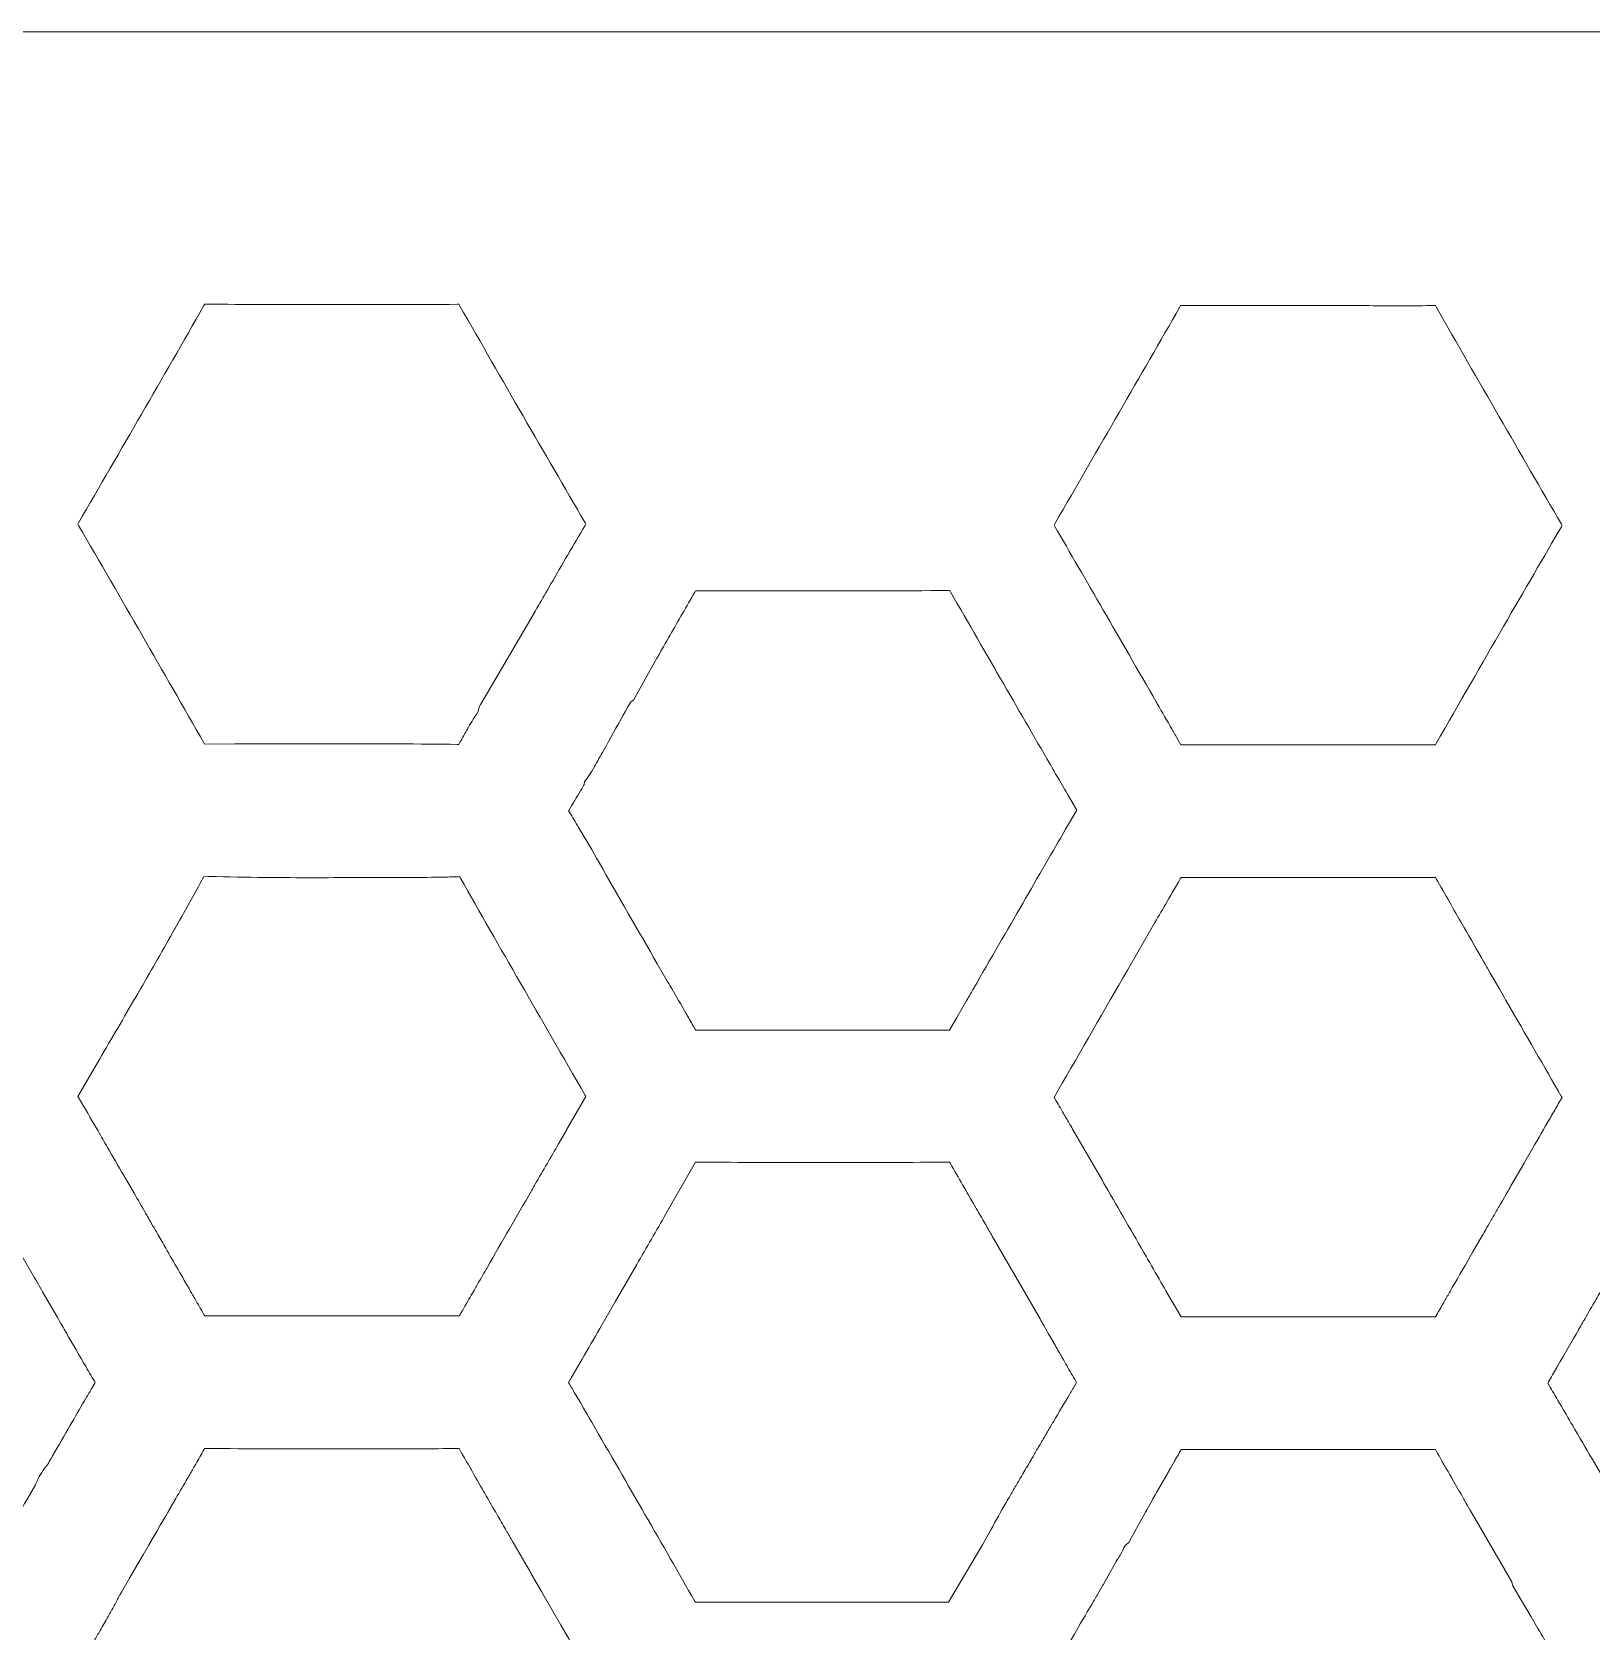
# Model space of a CAD drawing. Extents: x 54 to 4078, y -2000 to -23.
# Drawn here: x 3553.8 to 3836.2, y -328.7 to -39.1 of the extents above; entities that cross this region are included whole.
import ezdxf

# ---------------------------------------------------------------- set-up
doc = ezdxf.new("R2010")
doc.units = 0
doc.header["$MEASUREMENT"] = 0
doc.layers.add('Layer 1', color=7, linetype='Continuous', lineweight=0)

msp = doc.modelspace()

# ---------------------------------------------------------------- linework, layer by layer
at = {"layer": 'Layer 1'}
for points, knots in [([(3246.32, -39.13), (3246.32, -39.13), (3246.32, -960.87), (3246.32, -960.87), (3246.32, -960.87), (4077.68, -960.87), (4077.68, -960.87), (4077.68, -960.87), (4077.68, -39.13), (4077.68, -39.13), (4077.68, -39.13), (3246.32, -39.13), (3246.32, -39.13)], [0, 0, 0, 0, 1, 1, 1, 2, 2, 2, 3, 3, 3, 4, 4, 4, 4]), ([(3584.96, -88.65), (3584.96, -88.65), (3585.1, -88.42), (3585.1, -88.42), (3585.1, -88.42), (3585.38, -88.42), (3585.38, -88.42), (3592.27, -88.45), (3599.38, -88.48), (3607.12, -88.48), (3615.41, -88.48), (3623.42, -88.45), (3630.85, -88.44), (3630.85, -88.44), (3631.12, -88.44), (3631.12, -88.44), (3631.12, -88.44), (3631.27, -88.67), (3631.27, -88.67), (3639.08, -102.32), (3646.52, -115.19), (3654, -128.01), (3654, -128.01), (3654.14, -128.26), (3654.14, -128.26), (3654.14, -128.26), (3654, -128.5), (3654, -128.5), (3651.87, -132.04), (3649.8, -135.61), (3647.82, -139.07), (3647.82, -139.07), (3647.16, -140.19), (3647.16, -140.19), (3646.44, -141.44), (3645.72, -142.68), (3645.02, -143.91), (3645.02, -143.91), (3635.17, -160.72), (3635.17, -160.72), (3635.17, -160.72), (3635.07, -160.89), (3635.07, -160.89), (3635.07, -160.89), (3634.83, -161.3), (3634.83, -161.3), (3634.83, -161.3), (3634.65, -162.19), (3634.65, -162.19), (3634.65, -162.19), (3634.31, -162.71), (3634.31, -162.71), (3634.13, -162.96), (3633.94, -163.24), (3633.73, -163.58), (3633.47, -163.96), (3633.17, -164.48), (3632.84, -165.1), (3632.79, -165.2), (3632.64, -165.45), (3632.45, -165.78), (3632.4, -165.86), (3632.35, -165.95), (3632.29, -166.04), (3632.27, -166.08), (3632.25, -166.12), (3632.23, -166.15), (3631.72, -167.04), (3631.08, -168.14), (3631.08, -168.14), (3631.08, -168.14), (3630.81, -168.12), (3630.81, -168.12), (3624.08, -168.04), (3616.78, -168), (3607.83, -168), (3602.06, -168), (3596.22, -168.02), (3590.52, -168.04), (3590.52, -168.04), (3585.09, -168.06), (3585.09, -168.06), (3585.09, -168.06), (3584.96, -167.82), (3584.96, -167.82), (3577.6, -155.01), (3569.98, -141.77), (3562.26, -128.46), (3562.26, -128.46), (3562.13, -128.23), (3562.13, -128.23), (3562.13, -128.23), (3562.26, -127.99), (3562.26, -127.99), (3569.93, -114.78), (3577.44, -101.84), (3584.96, -88.65)], [0, 0, 0, 0, 1, 1, 1, 2, 2, 2, 3, 3, 3, 4, 4, 4, 5, 5, 5, 6, 6, 6, 7, 7, 7, 8, 8, 8, 9, 9, 9, 10, 10, 10, 11, 11, 11, 12, 12, 12, 13, 13, 13, 14, 14, 14, 15, 15, 15, 16, 16, 16, 17, 17, 17, 18, 18, 18, 19, 19, 19, 20, 20, 20, 21, 21, 21, 22, 22, 22, 23, 23, 23, 24, 24, 24, 25, 25, 25, 26, 26, 26, 27, 27, 27, 28, 28, 28, 29, 29, 29, 30, 30, 30, 31, 31, 31, 32, 32, 32, 32]), ([(3807.74, -88.67), (3807.74, -88.67), (3808.01, -88.67), (3808.01, -88.67), (3808.01, -88.67), (3808.14, -88.91), (3808.14, -88.91), (3815.69, -102.14), (3823.51, -115.63), (3830.82, -128.23), (3830.82, -128.23), (3830.95, -128.46), (3830.95, -128.46), (3830.95, -128.46), (3830.82, -128.7), (3830.82, -128.7), (3824.67, -139.28), (3816.53, -153.3), (3808.13, -167.96), (3808.13, -167.96), (3807.99, -168.2), (3807.99, -168.2), (3807.99, -168.2), (3807.72, -168.2), (3807.72, -168.2), (3804.09, -168.18), (3800.47, -168.18), (3796.85, -168.18), (3796.85, -168.18), (3788.03, -168.18), (3788.03, -168.18), (3788.03, -168.18), (3780.44, -168.18), (3778.23, -168.18), (3778.23, -168.18), (3765.16, -168.18), (3765.16, -168.18), (3764.11, -168.18), (3763.13, -168.19), (3762.17, -168.19), (3762.17, -168.19), (3761.89, -168.19), (3761.89, -168.19), (3761.89, -168.19), (3761.1, -166.81), (3761.1, -166.81), (3760.92, -166.48), (3760.73, -166.16), (3760.55, -165.84), (3760.52, -165.79), (3760.49, -165.74), (3760.47, -165.69), (3760.41, -165.6), (3760.36, -165.5), (3760.31, -165.41), (3759.41, -163.85), (3758.51, -162.29), (3757.62, -160.75), (3757.56, -160.63), (3757.49, -160.52), (3757.43, -160.41), (3750.88, -149.02), (3744.55, -138.08), (3739.07, -128.65), (3739.07, -128.65), (3738.93, -128.41), (3738.93, -128.41), (3738.93, -128.41), (3739.07, -128.18), (3739.07, -128.18), (3747.14, -114.25), (3754.55, -101.4), (3761.72, -88.92), (3761.72, -88.92), (3761.85, -88.68), (3761.85, -88.68), (3761.85, -88.68), (3796.01, -88.68), (3796.01, -88.68), (3797.88, -88.69), (3799.76, -88.69), (3801.63, -88.69), (3804.06, -88.69), (3806, -88.69), (3807.74, -88.67)], [0, 0, 0, 0, 1, 1, 1, 2, 2, 2, 3, 3, 3, 4, 4, 4, 5, 5, 5, 6, 6, 6, 7, 7, 7, 8, 8, 8, 9, 9, 9, 10, 10, 10, 11, 11, 11, 12, 12, 12, 13, 13, 13, 14, 14, 14, 15, 15, 15, 16, 16, 16, 17, 17, 17, 18, 18, 18, 19, 19, 19, 20, 20, 20, 21, 21, 21, 22, 22, 22, 23, 23, 23, 24, 24, 24, 25, 25, 25, 26, 26, 26, 27, 27, 27, 28, 28, 28, 28]), ([(3741.42, -177.24), (3741.42, -177.24), (3741.42, -177.24), (3741.43, -177.24), (3741.49, -177.35), (3741.55, -177.46), (3741.61, -177.57), (3741.63, -177.61), (3741.65, -177.65), (3741.68, -177.68), (3741.8, -177.89), (3741.92, -178.1), (3742.04, -178.31), (3742.04, -178.31), (3743.03, -180.02), (3743.03, -180.02), (3743.03, -180.02), (3741.01, -183.5), (3741.01, -183.5), (3736.43, -191.42), (3730.45, -201.74), (3724.35, -212.33), (3724.35, -212.33), (3724.35, -212.34), (3724.35, -212.34), (3724.35, -212.35), (3724.34, -212.36), (3724.33, -212.37), (3723.95, -213.05), (3723.55, -213.73), (3723.16, -214.41), (3723.16, -214.41), (3721.35, -217.58), (3721.35, -217.58), (3721.35, -217.58), (3721.33, -217.6), (3721.33, -217.6), (3721.33, -217.6), (3720.02, -219.88), (3720.02, -219.88), (3720.02, -219.88), (3715.66, -219.87), (3715.66, -219.87), (3715.66, -219.87), (3712.7, -219.87), (3712.7, -219.87), (3705.78, -219.86), (3698.94, -219.86), (3692.3, -219.86), (3692.3, -219.86), (3683.62, -219.86), (3683.62, -219.86), (3682.21, -219.86), (3680.8, -219.86), (3679.4, -219.87), (3679.25, -219.86), (3679.09, -219.87), (3678.94, -219.87), (3677.73, -219.86), (3676.54, -219.87), (3675.35, -219.87), (3675.35, -219.87), (3674.03, -219.87), (3674.03, -219.87), (3674.03, -219.87), (3673.89, -219.63), (3673.89, -219.63), (3673.47, -218.88), (3673.04, -218.14), (3672.61, -217.39), (3672.45, -217.12), (3672.29, -216.84), (3672.14, -216.57), (3672.05, -216.42), (3671.96, -216.27), (3671.88, -216.12), (3671.04, -214.67), (3670.2, -213.23), (3669.37, -211.8), (3669.37, -211.8), (3669.14, -211.4), (3669.14, -211.4), (3669.14, -211.4), (3668.89, -210.97), (3668.89, -210.97), (3668.89, -210.97), (3667.07, -207.83), (3667.07, -207.83), (3663.59, -201.83), (3659.99, -195.63), (3656.53, -189.49), (3655.36, -187.41), (3654.14, -185.36), (3652.93, -183.35), (3652.93, -183.35), (3652.8, -183.14), (3652.8, -183.14), (3652.27, -182.23), (3651.71, -181.3), (3651.16, -180.37), (3651.16, -180.37), (3651.02, -180.13), (3651.02, -180.13), (3651.02, -180.13), (3651.41, -179.47), (3651.9, -178.64), (3651.92, -178.62), (3651.93, -178.59), (3651.95, -178.56), (3652.01, -178.47), (3652.07, -178.37), (3652.12, -178.27), (3652.82, -177.09), (3653.63, -175.74), (3653.82, -175.41), (3653.82, -175.41), (3653.89, -174.88), (3653.89, -174.88), (3653.89, -174.88), (3653.97, -174.77), (3653.97, -174.77), (3654.13, -174.56), (3654.31, -174.32), (3654.51, -174.04), (3654.53, -174.02), (3654.55, -173.99), (3654.56, -173.97), (3654.85, -173.56), (3655.16, -173.09), (3655.45, -172.56), (3655.99, -171.58), (3656.56, -170.57), (3657.12, -169.59), (3657.12, -169.59), (3657.85, -168.31), (3657.85, -168.31), (3657.85, -168.31), (3658.23, -167.62), (3658.23, -167.62), (3658.23, -167.62), (3658.72, -166.73), (3658.72, -166.73), (3659.88, -164.67), (3661.03, -162.6), (3662.2, -160.53), (3662.2, -160.53), (3662.27, -160.42), (3662.27, -160.42), (3662.27, -160.42), (3662.76, -160.12), (3662.76, -160.12), (3662.76, -160.12), (3666.98, -152.53), (3666.98, -152.53), (3666.98, -152.53), (3667.11, -152.31), (3667.11, -152.31), (3667.86, -150.99), (3668.62, -149.67), (3669.38, -148.36), (3670.9, -145.71), (3672.39, -143.12), (3673.86, -140.53), (3673.86, -140.53), (3674, -140.29), (3674, -140.29), (3674, -140.29), (3674.28, -140.29), (3674.28, -140.29), (3680.59, -140.3), (3686.91, -140.3), (3693.21, -140.3), (3702.52, -140.3), (3711.25, -140.3), (3719.78, -140.28), (3719.78, -140.28), (3720.05, -140.28), (3720.05, -140.28), (3720.05, -140.28), (3720.19, -140.52), (3720.19, -140.52), (3726.74, -151.89), (3732.98, -162.68), (3738.76, -172.67), (3738.83, -172.79), (3738.9, -172.92), (3738.97, -173.04), (3739.8, -174.45), (3740.61, -175.86), (3741.42, -177.24)], [0, 0, 0, 0, 1, 1, 1, 2, 2, 2, 3, 3, 3, 4, 4, 4, 5, 5, 5, 6, 6, 6, 7, 7, 7, 8, 8, 8, 9, 9, 9, 10, 10, 10, 11, 11, 11, 12, 12, 12, 13, 13, 13, 14, 14, 14, 15, 15, 15, 16, 16, 16, 17, 17, 17, 18, 18, 18, 19, 19, 19, 20, 20, 20, 21, 21, 21, 22, 22, 22, 23, 23, 23, 24, 24, 24, 25, 25, 25, 26, 26, 26, 27, 27, 27, 28, 28, 28, 29, 29, 29, 30, 30, 30, 31, 31, 31, 32, 32, 32, 33, 33, 33, 34, 34, 34, 35, 35, 35, 36, 36, 36, 37, 37, 37, 38, 38, 38, 39, 39, 39, 40, 40, 40, 41, 41, 41, 42, 42, 42, 43, 43, 43, 44, 44, 44, 45, 45, 45, 46, 46, 46, 47, 47, 47, 48, 48, 48, 49, 49, 49, 50, 50, 50, 51, 51, 51, 52, 52, 52, 53, 53, 53, 54, 54, 54, 55, 55, 55, 56, 56, 56, 57, 57, 57, 58, 58, 58, 59, 59, 59, 60, 60, 60, 61, 61, 61, 62, 62, 62, 63, 63, 63, 63]), ([(3565.58, -237.76), (3565.58, -237.76), (3565.57, -237.75), (3565.57, -237.75), (3564.45, -235.83), (3563.36, -233.95), (3562.26, -232.08), (3562.26, -232.08), (3562.13, -231.85), (3562.13, -231.85), (3562.13, -231.85), (3566.09, -225.07), (3566.09, -225.07), (3568.21, -221.43), (3570.45, -217.61), (3572.72, -213.68), (3572.72, -213.68), (3572.72, -213.67), (3572.74, -213.67), (3572.89, -213.4), (3573.05, -213.13), (3573.2, -212.86), (3573.3, -212.7), (3573.4, -212.53), (3573.5, -212.36), (3575.54, -208.82), (3577.61, -205.2), (3579.66, -201.56), (3579.68, -201.54), (3579.69, -201.52), (3579.7, -201.5), (3581.34, -198.59), (3582.98, -195.65), (3584.58, -192.73), (3584.69, -192.52), (3584.77, -192.36), (3584.84, -192.26), (3584.84, -192.26), (3584.97, -192.03), (3584.97, -192.03), (3584.97, -192.03), (3585.62, -192.01), (3585.62, -192.01), (3585.73, -192.01), (3585.84, -192.01), (3585.93, -192.03), (3592.73, -192.22), (3599.52, -192.26), (3604.68, -192.26), (3607.22, -192.26), (3609.77, -192.24), (3612.32, -192.23), (3612.32, -192.23), (3612.42, -192.23), (3612.42, -192.23), (3614.93, -192.22), (3617.42, -192.22), (3619.93, -192.22), (3619.93, -192.22), (3621.1, -192.22), (3621.1, -192.22), (3623.38, -192.22), (3625.7, -192.19), (3627.75, -192.16), (3627.75, -192.16), (3627.91, -192.16), (3627.91, -192.16), (3628.92, -192.13), (3629.96, -192.12), (3631, -192.11), (3631, -192.11), (3631.28, -192.11), (3631.28, -192.11), (3631.28, -192.11), (3631.42, -192.35), (3631.42, -192.35), (3638.46, -204.69), (3645.85, -217.55), (3654.02, -231.67), (3654.02, -231.67), (3654.16, -231.89), (3654.16, -231.89), (3654.16, -231.89), (3650.65, -237.92), (3650.65, -237.92), (3650.65, -237.92), (3650.58, -238.05), (3650.58, -238.05), (3650.59, -238.05), (3650.58, -238.06), (3650.58, -238.06), (3650.58, -238.06), (3650.57, -238.07), (3650.57, -238.07), (3650.57, -238.07), (3649.2, -240.42), (3649.2, -240.42), (3647.81, -242.83), (3646.4, -245.26), (3644.95, -247.77), (3644.88, -247.9), (3644.8, -248.04), (3644.72, -248.17), (3644.7, -248.2), (3644.69, -248.23), (3644.67, -248.26), (3644.52, -248.52), (3644.37, -248.78), (3644.21, -249.05), (3641.61, -253.54), (3638.99, -258.09), (3636.24, -262.87), (3636.2, -262.95), (3636.15, -263.03), (3636.1, -263.11), (3635.51, -264.14), (3634.91, -265.18), (3634.31, -266.24), (3634.09, -266.61), (3633.54, -267.57), (3632.96, -268.59), (3632.91, -268.67), (3632.86, -268.75), (3632.82, -268.84), (3632.01, -270.21), (3631.22, -271.59), (3631.22, -271.59), (3631.22, -271.59), (3630.96, -271.59), (3630.96, -271.59), (3628.16, -271.58), (3625.03, -271.57), (3621.08, -271.57), (3621.08, -271.57), (3611.69, -271.58), (3611.69, -271.58), (3611.69, -271.58), (3595.72, -271.58), (3595.72, -271.58), (3592.88, -271.58), (3589.24, -271.58), (3585.38, -271.59), (3585.38, -271.59), (3585.1, -271.59), (3585.1, -271.59), (3585.1, -271.59), (3584.96, -271.36), (3584.96, -271.36), (3584.66, -270.84), (3584.37, -270.32), (3584.07, -269.81), (3583.99, -269.68), (3583.92, -269.54), (3583.84, -269.41), (3583.48, -268.79), (3583.13, -268.16), (3582.78, -267.55), (3582.7, -267.42), (3582.63, -267.29), (3582.55, -267.16), (3581.02, -264.5), (3579.52, -261.88), (3578.04, -259.32), (3577.57, -258.5), (3577.1, -257.68), (3576.63, -256.87), (3576.44, -256.54), (3576.25, -256.2), (3576.05, -255.87), (3575.98, -255.74), (3575.9, -255.62), (3575.83, -255.49), (3575.42, -254.79), (3575.02, -254.07), (3574.61, -253.37), (3574.54, -253.25), (3574.47, -253.12), (3574.4, -253), (3573.69, -251.78), (3573, -250.58), (3572.31, -249.37), (3572.31, -249.37), (3570.97, -247.06), (3570.97, -247.06), (3570.86, -246.87), (3570.74, -246.67), (3570.63, -246.48), (3570.56, -246.36), (3570.5, -246.24), (3570.43, -246.12), (3569.44, -244.43), (3568.48, -242.76), (3567.51, -241.12), (3566.94, -240.11), (3566.35, -239.1), (3565.78, -238.11), (3565.71, -237.99), (3565.64, -237.87), (3565.58, -237.76)], [0, 0, 0, 0, 1, 1, 1, 2, 2, 2, 3, 3, 3, 4, 4, 4, 5, 5, 5, 6, 6, 6, 7, 7, 7, 8, 8, 8, 9, 9, 9, 10, 10, 10, 11, 11, 11, 12, 12, 12, 13, 13, 13, 14, 14, 14, 15, 15, 15, 16, 16, 16, 17, 17, 17, 18, 18, 18, 19, 19, 19, 20, 20, 20, 21, 21, 21, 22, 22, 22, 23, 23, 23, 24, 24, 24, 25, 25, 25, 26, 26, 26, 27, 27, 27, 28, 28, 28, 29, 29, 29, 30, 30, 30, 31, 31, 31, 32, 32, 32, 33, 33, 33, 34, 34, 34, 35, 35, 35, 36, 36, 36, 37, 37, 37, 38, 38, 38, 39, 39, 39, 40, 40, 40, 41, 41, 41, 42, 42, 42, 43, 43, 43, 44, 44, 44, 45, 45, 45, 46, 46, 46, 47, 47, 47, 48, 48, 48, 49, 49, 49, 50, 50, 50, 51, 51, 51, 52, 52, 52, 53, 53, 53, 54, 54, 54, 55, 55, 55, 56, 56, 56, 57, 57, 57, 58, 58, 58, 59, 59, 59, 60, 60, 60, 61, 61, 61, 62, 62, 62, 63, 63, 63, 64, 64, 64, 65, 65, 65, 66, 66, 66, 66]), ([(3816.73, -207.44), (3816.78, -207.51), (3816.83, -207.6), (3816.89, -207.71), (3817.03, -207.95), (3817.22, -208.28), (3817.43, -208.66), (3818.67, -210.79), (3820.82, -214.53), (3820.82, -214.53), (3824.4, -220.72), (3827.76, -226.57), (3830.8, -231.82), (3830.8, -231.82), (3830.94, -232.05), (3830.94, -232.05), (3830.94, -232.05), (3830.42, -232.93), (3830.42, -232.93), (3829.99, -233.69), (3829.55, -234.45), (3829.11, -235.2), (3829, -235.39), (3828.89, -235.59), (3828.77, -235.78), (3827.7, -237.64), (3826.64, -239.48), (3825.58, -241.31), (3825.58, -241.31), (3824.43, -243.31), (3824.43, -243.31), (3824.43, -243.31), (3824.42, -243.31), (3824.42, -243.31), (3824.42, -243.31), (3824.06, -243.93), (3824.06, -243.93), (3824.06, -243.93), (3821.67, -248.08), (3821.67, -248.08), (3821.67, -248.08), (3820.8, -249.6), (3819.75, -251.41), (3819.65, -251.58), (3819.55, -251.76), (3819.45, -251.93), (3819.08, -252.56), (3818.71, -253.21), (3818.35, -253.83), (3818.25, -254), (3818.15, -254.18), (3818.05, -254.35), (3817.36, -255.55), (3816.78, -256.56), (3816.55, -256.96), (3816.55, -256.96), (3814.79, -260.02), (3814.79, -260.02), (3813.54, -262.19), (3812.3, -264.34), (3811.06, -266.48), (3810.97, -266.63), (3810.89, -266.78), (3810.8, -266.94), (3810.46, -267.54), (3810.12, -268.13), (3809.77, -268.72), (3809.69, -268.87), (3809.6, -269.02), (3809.51, -269.17), (3809.08, -269.94), (3808.64, -270.7), (3808.2, -271.47), (3808.2, -271.47), (3808.02, -271.77), (3808.02, -271.77), (3808.02, -271.77), (3784.37, -271.77), (3784.37, -271.77), (3784.37, -271.77), (3782.09, -271.79), (3782.09, -271.79), (3782.09, -271.79), (3778.35, -271.78), (3775.46, -271.78), (3774.4, -271.77), (3773.45, -271.77), (3772.85, -271.77), (3772.85, -271.77), (3772.39, -271.77), (3772.39, -271.77), (3769.53, -271.77), (3765.98, -271.77), (3762.21, -271.8), (3762.21, -271.8), (3761.94, -271.8), (3761.94, -271.8), (3761.94, -271.8), (3759.2, -267.04), (3759.2, -267.04), (3759.2, -267.04), (3758.95, -266.61), (3758.95, -266.61), (3758.95, -266.61), (3758.64, -266.09), (3758.64, -266.09), (3757.73, -264.51), (3756.82, -262.93), (3755.91, -261.36), (3755.83, -261.21), (3755.75, -261.07), (3755.67, -260.93), (3754.41, -258.74), (3753.15, -256.56), (3751.9, -254.4), (3750.68, -252.28), (3749.46, -250.18), (3748.26, -248.09), (3748.26, -248.09), (3747.97, -247.6), (3747.97, -247.6), (3747.97, -247.6), (3747.68, -247.09), (3747.68, -247.09), (3747.68, -247.09), (3742.63, -238.37), (3742.63, -238.37), (3742.41, -237.98), (3742.18, -237.59), (3741.96, -237.2), (3741.86, -237.03), (3741.76, -236.86), (3741.67, -236.69), (3741.67, -236.69), (3741.66, -236.69), (3741.66, -236.69), (3741.66, -236.69), (3741.66, -236.68), (3741.66, -236.68), (3741.33, -236.12), (3740.99, -235.55), (3740.66, -234.97), (3740.15, -234.07), (3739.61, -233.17), (3739.08, -232.26), (3739.08, -232.26), (3738.94, -232.03), (3738.94, -232.03), (3738.94, -232.03), (3739.61, -230.86), (3739.61, -230.86), (3743.86, -223.53), (3748.11, -216.16), (3752.24, -208.99), (3752.24, -208.99), (3756.95, -200.81), (3756.95, -200.81), (3757.66, -199.59), (3758.37, -198.36), (3759.09, -197.14), (3759.93, -195.68), (3760.88, -194.08), (3761.8, -192.45), (3761.8, -192.45), (3761.95, -192.21), (3761.95, -192.21), (3761.95, -192.21), (3762.22, -192.21), (3762.22, -192.21), (3771.16, -192.23), (3779.34, -192.24), (3787.14, -192.24), (3793.9, -192.24), (3800.66, -192.23), (3807.73, -192.21), (3807.73, -192.21), (3808, -192.21), (3808, -192.21), (3808, -192.21), (3808.14, -192.45), (3808.14, -192.45), (3809.74, -195.24), (3811.33, -198.02), (3812.9, -200.77), (3812.99, -200.92), (3813.08, -201.07), (3813.16, -201.22), (3814.37, -203.31), (3815.56, -205.38), (3816.73, -207.44)], [0, 0, 0, 0, 1, 1, 1, 2, 2, 2, 3, 3, 3, 4, 4, 4, 5, 5, 5, 6, 6, 6, 7, 7, 7, 8, 8, 8, 9, 9, 9, 10, 10, 10, 11, 11, 11, 12, 12, 12, 13, 13, 13, 14, 14, 14, 15, 15, 15, 16, 16, 16, 17, 17, 17, 18, 18, 18, 19, 19, 19, 20, 20, 20, 21, 21, 21, 22, 22, 22, 23, 23, 23, 24, 24, 24, 25, 25, 25, 26, 26, 26, 27, 27, 27, 28, 28, 28, 29, 29, 29, 30, 30, 30, 31, 31, 31, 32, 32, 32, 33, 33, 33, 34, 34, 34, 35, 35, 35, 36, 36, 36, 37, 37, 37, 38, 38, 38, 39, 39, 39, 40, 40, 40, 41, 41, 41, 42, 42, 42, 43, 43, 43, 44, 44, 44, 45, 45, 45, 46, 46, 46, 47, 47, 47, 48, 48, 48, 49, 49, 49, 50, 50, 50, 51, 51, 51, 52, 52, 52, 53, 53, 53, 54, 54, 54, 55, 55, 55, 56, 56, 56, 57, 57, 57, 58, 58, 58, 59, 59, 59, 60, 60, 60, 61, 61, 61, 62, 62, 62, 63, 63, 63, 63]), ([(3478.63, -274.36), (3478.64, -274.35), (3478.64, -274.34), (3478.65, -274.33), (3478.72, -274.21), (3478.79, -274.09), (3478.85, -273.98), (3479.08, -273.58), (3479.31, -273.19), (3479.53, -272.79), (3479.53, -272.79), (3482.26, -268.06), (3482.26, -268.06), (3482.26, -268.06), (3483.59, -265.78), (3483.59, -265.78), (3487.73, -258.59), (3491.9, -251.33), (3496.09, -244.04), (3496.09, -244.04), (3496.23, -243.81), (3496.23, -243.81), (3496.23, -243.81), (3504, -243.81), (3504, -243.81), (3504, -243.81), (3515.62, -243.82), (3515.62, -243.82), (3520.88, -243.82), (3525.85, -243.81), (3530.59, -243.81), (3530.59, -243.81), (3530.99, -243.81), (3530.99, -243.81), (3534.78, -243.8), (3538.41, -243.79), (3541.94, -243.78), (3541.94, -243.78), (3542.21, -243.78), (3542.21, -243.78), (3542.21, -243.78), (3544.91, -248.46), (3544.91, -248.46), (3544.91, -248.46), (3545.13, -248.84), (3545.13, -248.84), (3545.13, -248.84), (3546.25, -250.78), (3546.25, -250.78), (3546.25, -250.78), (3546.47, -251.17), (3546.47, -251.17), (3546.47, -251.17), (3546.99, -252.09), (3546.99, -252.09), (3546.99, -252.09), (3547.23, -252.51), (3547.23, -252.51), (3547.23, -252.51), (3548.12, -254.05), (3548.12, -254.05), (3548.12, -254.05), (3548.37, -254.47), (3548.37, -254.47), (3548.37, -254.47), (3549.03, -255.61), (3549.03, -255.61), (3549.7, -256.75), (3550.35, -257.89), (3551.01, -259.02), (3551.01, -259.02), (3551.08, -259.13), (3551.08, -259.13), (3551.08, -259.13), (3551.08, -259.52), (3551.08, -259.52), (3551.08, -259.52), (3551.56, -259.98), (3551.56, -259.98), (3551.56, -259.98), (3554.28, -264.68), (3554.28, -264.68), (3554.28, -264.68), (3554.51, -265.08), (3554.51, -265.08), (3554.51, -265.08), (3555.53, -266.86), (3555.53, -266.86), (3555.53, -266.86), (3555.75, -267.24), (3555.75, -267.24), (3555.75, -267.24), (3558.39, -271.8), (3558.39, -271.8), (3558.68, -272.31), (3558.98, -272.83), (3559.27, -273.34), (3559.27, -273.34), (3559.46, -273.67), (3559.46, -273.67), (3559.46, -273.67), (3559.66, -274.01), (3559.66, -274.01), (3560.78, -275.96), (3561.96, -278), (3563.16, -280.07), (3563.24, -280.21), (3563.31, -280.34), (3563.4, -280.48), (3563.96, -281.46), (3564.54, -282.45), (3565.12, -283.44), (3565.12, -283.44), (3565.25, -283.68), (3565.25, -283.68), (3565.25, -283.68), (3564.68, -284.66), (3564.68, -284.66), (3564.32, -285.27), (3563.95, -285.91), (3563.57, -286.54), (3563.49, -286.69), (3563.4, -286.84), (3563.31, -286.99), (3562.47, -288.43), (3561.61, -289.92), (3560.7, -291.5), (3559.71, -293.2), (3558.67, -295.01), (3557.56, -296.95), (3557.52, -296.99), (3557.49, -297.05), (3557.46, -297.11), (3557.46, -297.13), (3557.45, -297.15), (3557.42, -297.18), (3557.23, -297.54), (3557.01, -297.9), (3556.8, -298.27), (3556.8, -298.27), (3556.79, -298.31), (3556.79, -298.31), (3556.79, -298.31), (3556.49, -298.67), (3556.49, -298.67), (3556.49, -298.67), (3556.22, -299.03), (3556.22, -299.03), (3555.73, -299.68), (3555, -300.73), (3554.46, -302.15), (3554.46, -302.15), (3554.45, -302.18), (3554.45, -302.18), (3554.45, -302.18), (3552.88, -304.89), (3552.88, -304.89), (3551.81, -306.73), (3550.75, -308.56), (3549.72, -310.36), (3549.38, -310.92), (3549.06, -311.5), (3548.74, -312.06), (3548.74, -312.06), (3548.09, -313.21), (3548.09, -313.21), (3547.97, -313.42), (3547.85, -313.63), (3547.73, -313.83), (3547.7, -313.88), (3547.67, -313.93), (3547.65, -313.97), (3547.37, -314.46), (3547.09, -314.96), (3546.81, -315.48), (3546.81, -315.48), (3546.61, -315.82), (3546.56, -315.91), (3545.94, -317.01), (3545.33, -318.09), (3544.7, -319.14), (3544.65, -319.22), (3544.6, -319.3), (3544.55, -319.38), (3544.53, -319.43), (3544.5, -319.47), (3544.48, -319.51), (3544.16, -320.05), (3543.84, -320.58), (3543.5, -321.1), (3543.43, -321.22), (3543.35, -321.33), (3543.28, -321.45), (3543.15, -321.67), (3543.03, -321.9), (3542.9, -322.14), (3542.9, -322.14), (3542.87, -322.23), (3542.87, -322.23), (3542.87, -322.23), (3542.65, -322.41), (3542.65, -322.41), (3542.65, -322.41), (3542.11, -323.37), (3542.11, -323.37), (3542.11, -323.37), (3541.84, -323.37), (3541.84, -323.37), (3538.39, -323.35), (3534.93, -323.35), (3531.49, -323.35), (3527.75, -323.35), (3524.02, -323.35), (3520.27, -323.37), (3520.27, -323.37), (3511.55, -323.37), (3511.55, -323.37), (3511.55, -323.37), (3502.84, -323.37), (3501.32, -323.37), (3501.32, -323.37), (3496.25, -323.37), (3496.25, -323.37), (3496.25, -323.37), (3496.11, -323.14), (3496.11, -323.14), (3494.56, -320.47), (3493.01, -317.85), (3491.43, -315.18), (3491.43, -315.18), (3491.32, -315), (3491.32, -315), (3490.57, -313.71), (3489.8, -312.44), (3489.06, -311.17), (3488.42, -310.01), (3487.79, -308.87), (3487.13, -307.67), (3485.46, -304.62), (3483.95, -301.87), (3482.35, -299.1), (3479.39, -293.97), (3476.38, -288.85), (3473.4, -283.87), (3473.4, -283.87), (3473.27, -283.63), (3473.27, -283.63), (3473.27, -283.63), (3473.4, -283.39), (3473.4, -283.39), (3475.14, -280.4), (3476.89, -277.39), (3478.63, -274.36)], [0, 0, 0, 0, 1, 1, 1, 2, 2, 2, 3, 3, 3, 4, 4, 4, 5, 5, 5, 6, 6, 6, 7, 7, 7, 8, 8, 8, 9, 9, 9, 10, 10, 10, 11, 11, 11, 12, 12, 12, 13, 13, 13, 14, 14, 14, 15, 15, 15, 16, 16, 16, 17, 17, 17, 18, 18, 18, 19, 19, 19, 20, 20, 20, 21, 21, 21, 22, 22, 22, 23, 23, 23, 24, 24, 24, 25, 25, 25, 26, 26, 26, 27, 27, 27, 28, 28, 28, 29, 29, 29, 30, 30, 30, 31, 31, 31, 32, 32, 32, 33, 33, 33, 34, 34, 34, 35, 35, 35, 36, 36, 36, 37, 37, 37, 38, 38, 38, 39, 39, 39, 40, 40, 40, 41, 41, 41, 42, 42, 42, 43, 43, 43, 44, 44, 44, 45, 45, 45, 46, 46, 46, 47, 47, 47, 48, 48, 48, 49, 49, 49, 50, 50, 50, 51, 51, 51, 52, 52, 52, 53, 53, 53, 54, 54, 54, 55, 55, 55, 56, 56, 56, 57, 57, 57, 58, 58, 58, 59, 59, 59, 60, 60, 60, 61, 61, 61, 62, 62, 62, 63, 63, 63, 64, 64, 64, 65, 65, 65, 66, 66, 66, 67, 67, 67, 68, 68, 68, 69, 69, 69, 70, 70, 70, 71, 71, 71, 72, 72, 72, 73, 73, 73, 74, 74, 74, 75, 75, 75, 76, 76, 76, 77, 77, 77, 78, 78, 78, 79, 79, 79, 80, 80, 80, 81, 81, 81, 82, 82, 82, 83, 83, 83, 84, 84, 84, 84]), ([(3719.74, -243.78), (3719.74, -243.78), (3720.01, -243.78), (3720.01, -243.78), (3720.01, -243.78), (3720.15, -244.01), (3720.15, -244.01), (3721.64, -246.57), (3723.12, -249.14), (3724.6, -251.71), (3724.68, -251.86), (3724.77, -252), (3724.85, -252.14), (3724.86, -252.16), (3724.87, -252.17), (3724.88, -252.19), (3725.39, -253.08), (3725.9, -253.97), (3726.41, -254.84), (3726.46, -254.92), (3726.5, -255), (3726.55, -255.08), (3726.94, -255.77), (3727.34, -256.46), (3727.74, -257.14), (3727.74, -257.14), (3736.39, -272.16), (3736.39, -272.16), (3736.59, -272.51), (3736.8, -272.86), (3737, -273.21), (3737.08, -273.35), (3737.16, -273.5), (3737.24, -273.64), (3737.53, -274.15), (3737.82, -274.66), (3738.12, -275.18), (3738.12, -275.18), (3739.17, -277.02), (3739.17, -277.02), (3739.38, -277.38), (3739.59, -277.74), (3739.8, -278.1), (3739.88, -278.24), (3739.96, -278.38), (3740.04, -278.52), (3740.26, -278.89), (3740.47, -279.26), (3740.68, -279.63), (3740.77, -279.8), (3740.86, -279.95), (3740.95, -280.1), (3741.03, -280.25), (3741.11, -280.39), (3741.19, -280.53), (3741.8, -281.59), (3742.35, -282.54), (3742.86, -283.42), (3742.86, -283.42), (3743, -283.66), (3743, -283.66), (3743, -283.66), (3742.37, -284.74), (3742.37, -284.74), (3742.28, -284.9), (3742.18, -285.05), (3742.09, -285.21), (3741.99, -285.38), (3741.88, -285.56), (3741.78, -285.74), (3740.79, -287.4), (3739.81, -289.08), (3738.81, -290.76), (3738.45, -291.38), (3738.09, -291.99), (3737.73, -292.61), (3737.62, -292.79), (3737.52, -292.97), (3737.41, -293.15), (3737.02, -293.81), (3736.64, -294.47), (3736.24, -295.14), (3736.17, -295.26), (3736.1, -295.39), (3736.03, -295.51), (3735.69, -296.08), (3735.35, -296.66), (3735, -297.25), (3734.95, -297.35), (3734.89, -297.45), (3734.84, -297.54), (3734.35, -298.38), (3733.85, -299.23), (3733.35, -300.1), (3733.33, -300.14), (3733.31, -300.18), (3733.28, -300.22), (3732.92, -300.82), (3732.56, -301.44), (3732.2, -302.06), (3731.81, -302.73), (3731.42, -303.39), (3731.02, -304.08), (3731.02, -304.08), (3731.02, -304.09), (3731.02, -304.09), (3730.77, -304.51), (3730.53, -304.94), (3730.28, -305.36), (3729.3, -307.03), (3728.38, -308.7), (3727.5, -310.32), (3727.5, -310.32), (3725.98, -313.08), (3725.98, -313.08), (3725.98, -313.08), (3719.83, -323.41), (3719.83, -323.41), (3719.83, -323.41), (3709.89, -323.41), (3709.89, -323.41), (3699.28, -323.41), (3686.84, -323.41), (3674.25, -323.43), (3674.25, -323.43), (3673.98, -323.43), (3673.98, -323.43), (3673.98, -323.43), (3673.84, -323.19), (3673.84, -323.19), (3668.07, -313.14), (3661.81, -302.28), (3655.19, -290.85), (3654.4, -289.48), (3651.69, -284.8), (3651.64, -284.74), (3651.64, -284.74), (3651.49, -284.49), (3651.49, -284.49), (3651.49, -284.49), (3651.19, -283.96), (3651.19, -283.96), (3651.19, -283.96), (3651.01, -283.64), (3651.01, -283.64), (3651.01, -283.64), (3651.26, -283.21), (3651.26, -283.21), (3651.26, -283.21), (3651.48, -282.83), (3651.48, -282.83), (3651.48, -282.83), (3653.45, -279.46), (3653.45, -279.46), (3654.51, -277.6), (3655.59, -275.75), (3656.66, -273.89), (3656.66, -273.89), (3659.46, -269.05), (3659.46, -269.05), (3659.46, -269.05), (3663.36, -262.29), (3663.36, -262.29), (3665.14, -259.22), (3666.9, -256.16), (3668.65, -253.12), (3668.65, -253.12), (3674.02, -243.78), (3674.02, -243.78), (3674.02, -243.78), (3674.3, -243.78), (3674.3, -243.78), (3682.42, -243.8), (3689.84, -243.81), (3697.53, -243.81), (3706.16, -243.81), (3713.21, -243.8), (3719.74, -243.78)], [0, 0, 0, 0, 1, 1, 1, 2, 2, 2, 3, 3, 3, 4, 4, 4, 5, 5, 5, 6, 6, 6, 7, 7, 7, 8, 8, 8, 9, 9, 9, 10, 10, 10, 11, 11, 11, 12, 12, 12, 13, 13, 13, 14, 14, 14, 15, 15, 15, 16, 16, 16, 17, 17, 17, 18, 18, 18, 19, 19, 19, 20, 20, 20, 21, 21, 21, 22, 22, 22, 23, 23, 23, 24, 24, 24, 25, 25, 25, 26, 26, 26, 27, 27, 27, 28, 28, 28, 29, 29, 29, 30, 30, 30, 31, 31, 31, 32, 32, 32, 33, 33, 33, 34, 34, 34, 35, 35, 35, 36, 36, 36, 37, 37, 37, 38, 38, 38, 39, 39, 39, 40, 40, 40, 41, 41, 41, 42, 42, 42, 43, 43, 43, 44, 44, 44, 45, 45, 45, 46, 46, 46, 47, 47, 47, 48, 48, 48, 49, 49, 49, 50, 50, 50, 51, 51, 51, 52, 52, 52, 53, 53, 53, 54, 54, 54, 55, 55, 55, 56, 56, 56, 57, 57, 57, 58, 58, 58, 59, 59, 59, 59]), ([(3911.54, -268.61), (3911.55, -268.63), (3911.56, -268.65), (3911.58, -268.67), (3912.38, -270.09), (3913.2, -271.5), (3914.02, -272.9), (3916.09, -276.5), (3918.15, -280.06), (3920.18, -283.56), (3920.18, -283.56), (3920.32, -283.8), (3920.32, -283.8), (3920.32, -283.8), (3918.98, -286.09), (3918.98, -286.09), (3911.93, -298.23), (3904.63, -310.77), (3897.51, -323.38), (3897.51, -323.38), (3897.38, -323.62), (3897.38, -323.62), (3897.38, -323.62), (3897.11, -323.62), (3897.11, -323.62), (3893.16, -323.6), (3889.22, -323.58), (3885.11, -323.58), (3879.18, -323.58), (3873.26, -323.61), (3867.33, -323.62), (3867.33, -323.62), (3866.68, -323.63), (3866.68, -323.63), (3861.74, -323.63), (3856.78, -323.65), (3851.82, -323.65), (3851.82, -323.65), (3851.49, -323.64), (3851.49, -323.64), (3851.49, -323.64), (3850.68, -322.2), (3850.36, -321.62), (3850.32, -321.55), (3849.62, -320.28), (3849.03, -319.22), (3849.03, -319.22), (3848.77, -318.77), (3848.77, -318.77), (3848.77, -318.77), (3846.99, -315.83), (3846.99, -315.83), (3846.93, -315.74), (3846.88, -315.66), (3846.83, -315.57), (3846.82, -315.55), (3846.8, -315.53), (3846.79, -315.5), (3846.7, -315.36), (3846.61, -315.21), (3846.52, -315.06), (3846.21, -314.54), (3845.9, -314.04), (3845.59, -313.53), (3845.59, -313.53), (3844.72, -312.07), (3844.72, -312.07), (3844.72, -312.07), (3844.65, -311.97), (3844.65, -311.97), (3844.65, -311.97), (3843.47, -309.87), (3843.47, -309.87), (3843.47, -309.87), (3843.17, -309.35), (3843.17, -309.35), (3843.17, -309.35), (3843.09, -309.21), (3843.09, -309.21), (3842.02, -307.26), (3840.86, -305.18), (3839.68, -303.16), (3837.57, -299.54), (3835.25, -295.54), (3832.83, -291.41), (3832.09, -290.15), (3831.36, -288.89), (3830.6, -287.61), (3830.53, -287.48), (3830.46, -287.36), (3830.38, -287.23), (3829.88, -286.38), (3829.36, -285.5), (3828.85, -284.63), (3828.85, -284.63), (3828.34, -283.77), (3828.34, -283.77), (3828.34, -283.77), (3828.48, -283.54), (3828.48, -283.54), (3828.96, -282.71), (3829.44, -281.88), (3829.91, -281.06), (3829.97, -280.95), (3830.03, -280.84), (3830.1, -280.73), (3831.4, -278.48), (3832.68, -276.26), (3833.96, -274.05), (3833.96, -274.05), (3834.01, -273.95), (3834.01, -273.95), (3834.43, -273.24), (3834.85, -272.52), (3835.25, -271.81), (3835.25, -271.81), (3836.12, -270.31), (3836.12, -270.31), (3836.65, -269.39), (3837.17, -268.48), (3837.7, -267.56), (3837.71, -267.54), (3837.72, -267.53), (3837.73, -267.52), (3838.33, -266.49), (3838.92, -265.46), (3839.51, -264.43), (3839.6, -264.28), (3839.68, -264.13), (3839.77, -263.98), (3840.6, -262.55), (3841.44, -261.12), (3842.26, -259.68), (3842.26, -259.68), (3842.67, -258.94), (3842.67, -258.94), (3842.67, -258.94), (3842.89, -258.56), (3842.89, -258.56), (3842.89, -258.56), (3842.9, -258.54), (3842.9, -258.54), (3843.27, -257.89), (3843.65, -257.24), (3844.02, -256.61), (3844.02, -256.6), (3844.03, -256.59), (3844.03, -256.59), (3844.23, -256.26), (3844.41, -255.93), (3844.6, -255.6), (3845.59, -253.87), (3846.58, -252.15), (3847.56, -250.44), (3847.65, -250.29), (3847.74, -250.14), (3847.83, -249.99), (3848.18, -249.37), (3848.53, -248.76), (3848.88, -248.14), (3848.97, -247.99), (3849.05, -247.84), (3849.14, -247.69), (3849.68, -246.75), (3850.2, -245.81), (3850.74, -244.89), (3850.74, -244.89), (3851.23, -244.04), (3851.23, -244.04), (3851.23, -244.04), (3897.39, -244.04), (3897.39, -244.04), (3897.39, -244.04), (3897.52, -244.27), (3897.52, -244.27), (3900.81, -249.99), (3904.06, -255.63), (3907.25, -261.19), (3907.37, -261.39), (3907.49, -261.59), (3907.6, -261.79), (3908.39, -263.16), (3909.18, -264.52), (3909.97, -265.88), (3910.37, -266.6), (3910.79, -267.31), (3911.2, -268.02), (3911.31, -268.22), (3911.42, -268.41), (3911.54, -268.61)], [0, 0, 0, 0, 1, 1, 1, 2, 2, 2, 3, 3, 3, 4, 4, 4, 5, 5, 5, 6, 6, 6, 7, 7, 7, 8, 8, 8, 9, 9, 9, 10, 10, 10, 11, 11, 11, 12, 12, 12, 13, 13, 13, 14, 14, 14, 15, 15, 15, 16, 16, 16, 17, 17, 17, 18, 18, 18, 19, 19, 19, 20, 20, 20, 21, 21, 21, 22, 22, 22, 23, 23, 23, 24, 24, 24, 25, 25, 25, 26, 26, 26, 27, 27, 27, 28, 28, 28, 29, 29, 29, 30, 30, 30, 31, 31, 31, 32, 32, 32, 33, 33, 33, 34, 34, 34, 35, 35, 35, 36, 36, 36, 37, 37, 37, 38, 38, 38, 39, 39, 39, 40, 40, 40, 41, 41, 41, 42, 42, 42, 43, 43, 43, 44, 44, 44, 45, 45, 45, 46, 46, 46, 47, 47, 47, 48, 48, 48, 49, 49, 49, 50, 50, 50, 51, 51, 51, 52, 52, 52, 53, 53, 53, 54, 54, 54, 55, 55, 55, 56, 56, 56, 57, 57, 57, 58, 58, 58, 59, 59, 59, 60, 60, 60, 61, 61, 61, 62, 62, 62, 63, 63, 63, 63]), ([(3565.04, -330.52), (3565.06, -330.49), (3565.08, -330.46), (3565.1, -330.42), (3565.45, -329.8), (3565.81, -329.18), (3566.17, -328.55), (3566.66, -327.71), (3567.14, -326.88), (3567.62, -326.04), (3567.8, -325.71), (3567.98, -325.4), (3568.15, -325.09), (3568.21, -324.99), (3568.25, -324.9), (3568.3, -324.81), (3568.7, -324.11), (3569.05, -323.44), (3569.33, -322.88), (3569.33, -322.88), (3569.9, -321.83), (3570.01, -321.65), (3578.48, -307.06), (3578.68, -306.73), (3578.68, -306.73), (3578.68, -306.73), (3579.87, -304.66), (3579.87, -304.66), (3580.59, -303.43), (3581.31, -302.19), (3582.03, -300.94), (3582.11, -300.8), (3582.2, -300.66), (3582.28, -300.51), (3582.61, -299.95), (3582.95, -299.38), (3583.27, -298.8), (3583.34, -298.68), (3583.41, -298.56), (3583.48, -298.43), (3583.99, -297.58), (3584.48, -296.72), (3584.97, -295.86), (3584.97, -295.86), (3585.1, -295.62), (3585.1, -295.62), (3585.1, -295.62), (3585.38, -295.63), (3585.38, -295.63), (3592.97, -295.65), (3601.11, -295.66), (3610.23, -295.66), (3612.46, -295.66), (3614.68, -295.66), (3616.9, -295.65), (3621.57, -295.65), (3626.24, -295.65), (3630.9, -295.63), (3630.9, -295.63), (3631.18, -295.63), (3631.18, -295.63), (3631.18, -295.63), (3631.56, -296.31), (3631.56, -296.31), (3631.65, -296.47), (3631.77, -296.67), (3631.91, -296.91), (3631.98, -297.04), (3632.06, -297.18), (3632.14, -297.33), (3632.4, -297.78), (3632.71, -298.31), (3633.05, -298.9), (3633.13, -299.04), (3633.21, -299.18), (3633.29, -299.32), (3634.04, -300.61), (3634.9, -302.11), (3635.65, -303.43), (3635.74, -303.57), (3635.82, -303.71), (3635.9, -303.85), (3636.23, -304.44), (3636.54, -304.97), (3636.8, -305.43), (3636.89, -305.58), (3636.97, -305.72), (3637.05, -305.86), (3637.51, -306.65), (3637.8, -307.15), (3637.8, -307.15), (3638.35, -308.08), (3638.88, -309.02), (3639.42, -309.94), (3639.8, -310.62), (3640.19, -311.28), (3640.58, -311.95), (3640.58, -311.95), (3640.73, -312.21), (3640.73, -312.21), (3640.73, -312.21), (3640.99, -312.66), (3640.99, -312.66), (3640.99, -312.66), (3643.9, -317.71), (3643.9, -317.71), (3643.9, -317.71), (3644.04, -317.97), (3644.04, -317.97), (3644.04, -317.97), (3644.15, -318.15), (3644.15, -318.15), (3644.15, -318.15), (3644.25, -318.32), (3644.25, -318.32), (3644.25, -318.32), (3646.08, -321.5), (3646.08, -321.5), (3646.08, -321.5), (3646.34, -321.94), (3646.34, -321.94), (3646.34, -321.94), (3649.62, -327.6), (3649.62, -327.6), (3649.62, -327.6), (3651.1, -330.15), (3651.1, -330.15), (3651.1, -330.15), (3651.22, -330.36), (3651.22, -330.36), (3651.22, -330.36), (3651.36, -330.6), (3651.36, -330.6), (3651.36, -330.6), (3654.14, -335.39), (3654.14, -335.39), (3654.14, -335.39), (3654.01, -335.63), (3654.01, -335.63), (3646.36, -348.84), (3638.94, -361.71), (3631.32, -374.96), (3631.32, -374.96), (3631.18, -375.2), (3631.18, -375.2), (3631.18, -375.2), (3630.9, -375.2), (3630.9, -375.2), (3627.48, -375.19), (3624.03, -375.18), (3620.58, -375.16), (3620.58, -375.16), (3607.85, -375.16), (3607.85, -375.16), (3600.78, -375.16), (3593.24, -375.18), (3585.4, -375.19), (3585.4, -375.19), (3585.12, -375.19), (3585.12, -375.19), (3585.12, -375.19), (3582.41, -370.47), (3582.41, -370.47), (3581.79, -369.41), (3581.17, -368.34), (3580.56, -367.28), (3580.53, -367.22), (3580.49, -367.16), (3580.46, -367.11), (3580.41, -367.02), (3580.35, -366.92), (3580.3, -366.82), (3579.93, -366.19), (3579.57, -365.57), (3579.2, -364.94), (3579.12, -364.79), (3579.03, -364.64), (3578.94, -364.48), (3578.94, -364.48), (3578.93, -364.47), (3578.93, -364.47), (3578.39, -363.56), (3577.87, -362.66), (3577.34, -361.75), (3577.34, -361.75), (3575.73, -358.98), (3575.73, -358.98), (3575.73, -358.98), (3575.61, -358.75), (3575.61, -358.75), (3575.61, -358.75), (3574.43, -356.71), (3574.43, -356.71), (3573.12, -354.45), (3571.82, -352.2), (3570.51, -349.94), (3569.77, -348.66), (3569.01, -347.31), (3568.28, -346.01), (3568.28, -346.01), (3567.78, -345.09), (3567.78, -345.09), (3566.05, -342.02), (3564.27, -338.83), (3562.32, -335.73), (3562.32, -335.73), (3562.16, -335.49), (3562.16, -335.49), (3562.16, -335.49), (3562.98, -334.09), (3562.98, -334.09), (3562.98, -334.09), (3563.86, -332.57), (3563.86, -332.57), (3564.21, -331.98), (3564.55, -331.38), (3564.89, -330.78), (3564.94, -330.7), (3564.99, -330.61), (3565.04, -330.52)], [0, 0, 0, 0, 1, 1, 1, 2, 2, 2, 3, 3, 3, 4, 4, 4, 5, 5, 5, 6, 6, 6, 7, 7, 7, 8, 8, 8, 9, 9, 9, 10, 10, 10, 11, 11, 11, 12, 12, 12, 13, 13, 13, 14, 14, 14, 15, 15, 15, 16, 16, 16, 17, 17, 17, 18, 18, 18, 19, 19, 19, 20, 20, 20, 21, 21, 21, 22, 22, 22, 23, 23, 23, 24, 24, 24, 25, 25, 25, 26, 26, 26, 27, 27, 27, 28, 28, 28, 29, 29, 29, 30, 30, 30, 31, 31, 31, 32, 32, 32, 33, 33, 33, 34, 34, 34, 35, 35, 35, 36, 36, 36, 37, 37, 37, 38, 38, 38, 39, 39, 39, 40, 40, 40, 41, 41, 41, 42, 42, 42, 43, 43, 43, 44, 44, 44, 45, 45, 45, 46, 46, 46, 47, 47, 47, 48, 48, 48, 49, 49, 49, 50, 50, 50, 51, 51, 51, 52, 52, 52, 53, 53, 53, 54, 54, 54, 55, 55, 55, 56, 56, 56, 57, 57, 57, 58, 58, 58, 59, 59, 59, 60, 60, 60, 61, 61, 61, 62, 62, 62, 63, 63, 63, 64, 64, 64, 65, 65, 65, 66, 66, 66, 67, 67, 67, 68, 68, 68, 69, 69, 69, 70, 70, 70, 71, 71, 71, 72, 72, 72, 73, 73, 73, 73]), ([(3826.87, -328.7), (3826.87, -328.7), (3826.91, -328.77), (3826.91, -328.77), (3827.61, -329.98), (3828.32, -331.18), (3829.04, -332.38), (3829.04, -332.38), (3829.48, -333.16), (3829.48, -333.16), (3829.64, -333.41), (3829.79, -333.69), (3829.97, -334), (3829.97, -334), (3830.13, -334.31), (3830.13, -334.31), (3830.33, -334.66), (3830.54, -335.06), (3830.8, -335.47), (3830.8, -335.47), (3830.94, -335.71), (3830.94, -335.71), (3830.94, -335.71), (3830.8, -335.95), (3830.8, -335.95), (3825.62, -344.8), (3820.06, -354.38), (3813.81, -365.21), (3813.78, -365.25), (3813.76, -365.3), (3813.73, -365.35), (3813.36, -365.98), (3812.99, -366.62), (3812.62, -367.27), (3812.59, -367.32), (3812.55, -367.38), (3812.52, -367.44), (3812.5, -367.48), (3812.48, -367.54), (3812.44, -367.58), (3812.44, -367.58), (3812.41, -367.64), (3812.41, -367.64), (3812.41, -367.64), (3812.07, -368.24), (3812.07, -368.24), (3812.07, -368.24), (3810.89, -370.27), (3810.89, -370.27), (3809.98, -371.87), (3809.04, -373.49), (3808.1, -375.14), (3808.1, -375.14), (3807.96, -375.37), (3807.96, -375.37), (3807.96, -375.37), (3775.2, -375.37), (3775.2, -375.37), (3770.82, -375.37), (3766.49, -375.38), (3762.23, -375.39), (3762.23, -375.39), (3761.96, -375.39), (3761.96, -375.39), (3761.96, -375.39), (3761.83, -375.15), (3761.83, -375.15), (3758.69, -369.63), (3755.49, -364.1), (3752.48, -358.91), (3752.48, -358.91), (3750.5, -355.49), (3750.5, -355.49), (3749.56, -353.86), (3748.62, -352.22), (3747.67, -350.57), (3747.18, -349.73), (3746.69, -348.89), (3746.2, -348.02), (3746.2, -348.02), (3745.34, -346.52), (3745.34, -346.52), (3743.34, -343.03), (3741.27, -339.41), (3739.15, -335.84), (3739.15, -335.84), (3739.01, -335.61), (3739.01, -335.61), (3739.01, -335.61), (3739.14, -335.37), (3739.14, -335.37), (3739.35, -335), (3739.56, -334.63), (3739.76, -334.24), (3740.39, -333.14), (3741.02, -331.99), (3741.71, -330.8), (3741.77, -330.7), (3741.83, -330.6), (3741.89, -330.5), (3741.9, -330.48), (3741.91, -330.47), (3741.92, -330.45), (3742.84, -328.82), (3743.85, -327.09), (3744.96, -325.18), (3744.96, -325.18), (3745.81, -323.75), (3745.81, -323.75), (3746.1, -323.25), (3746.39, -322.76), (3746.68, -322.25), (3746.7, -322.22), (3746.72, -322.19), (3746.74, -322.16), (3746.74, -322.16), (3746.8, -322.04), (3746.8, -322.04), (3746.8, -322.04), (3747.59, -320.65), (3747.59, -320.65), (3747.59, -320.65), (3747.71, -320.44), (3747.71, -320.44), (3747.71, -320.44), (3747.71, -320.43), (3747.71, -320.43), (3747.71, -320.43), (3747.8, -320.28), (3747.8, -320.28), (3747.8, -320.28), (3749.04, -318.1), (3749.04, -318.1), (3749.04, -318.1), (3750.19, -316.06), (3750.19, -316.06), (3750.44, -315.7), (3750.65, -315.37), (3750.84, -315.04), (3750.88, -314.97), (3750.92, -314.9), (3750.96, -314.83), (3751.29, -314.25), (3751.53, -313.71), (3751.74, -313.28), (3751.74, -313.28), (3751.79, -313.18), (3751.79, -313.18), (3751.79, -313.18), (3752.46, -312.66), (3752.46, -312.66), (3752.46, -312.66), (3752.9, -311.85), (3752.9, -311.85), (3752.9, -311.85), (3755.58, -307.03), (3755.58, -307.03), (3755.58, -307.03), (3755.75, -306.72), (3755.75, -306.72), (3755.75, -306.72), (3756.68, -305.04), (3756.68, -305.04), (3756.68, -305.04), (3756.85, -304.74), (3756.85, -304.74), (3756.85, -304.74), (3757.25, -304.02), (3757.25, -304.02), (3757.25, -304.02), (3757.5, -303.59), (3757.5, -303.59), (3757.5, -303.59), (3759.6, -299.95), (3759.6, -299.95), (3759.6, -299.94), (3759.61, -299.92), (3759.62, -299.91), (3759.68, -299.79), (3759.75, -299.68), (3759.81, -299.56), (3760.12, -299.02), (3760.44, -298.46), (3760.75, -297.91), (3760.82, -297.79), (3760.89, -297.68), (3760.95, -297.56), (3761.18, -297.17), (3761.4, -296.77), (3761.62, -296.39), (3761.62, -296.39), (3761.97, -295.78), (3761.97, -295.78), (3761.97, -295.78), (3775.27, -295.8), (3775.27, -295.8), (3775.27, -295.8), (3790.35, -295.8), (3790.35, -295.8), (3796.14, -295.8), (3801.92, -295.8), (3807.72, -295.79), (3807.72, -295.79), (3807.99, -295.79), (3807.99, -295.79), (3807.99, -295.79), (3808.13, -296.03), (3808.13, -296.03), (3808.48, -296.64), (3808.83, -297.26), (3809.19, -297.89), (3809.27, -298.03), (3809.35, -298.16), (3809.43, -298.3), (3809.75, -298.87), (3810.08, -299.43), (3810.42, -300.01), (3810.52, -300.19), (3810.62, -300.37), (3810.73, -300.55), (3810.79, -300.67), (3810.86, -300.79), (3810.94, -300.91), (3810.99, -301.01), (3811.06, -301.12), (3811.11, -301.22), (3811.75, -302.33), (3812.4, -303.47), (3813.09, -304.65), (3813.13, -304.73), (3813.18, -304.79), (3813.21, -304.87), (3813.26, -304.95), (3813.31, -305.04), (3813.36, -305.13), (3813.68, -305.68), (3814, -306.23), (3814.31, -306.77), (3814.31, -306.77), (3821.87, -319.78), (3821.87, -319.78), (3821.87, -319.78), (3821.96, -320.36), (3821.96, -320.36), (3821.96, -320.36), (3823.29, -322.63), (3823.29, -322.63), (3823.29, -322.63), (3823.57, -323.11), (3823.57, -323.11), (3823.57, -323.11), (3825.33, -326.08), (3825.33, -326.08), (3825.33, -326.08), (3826.58, -328.22), (3826.58, -328.22), (3826.58, -328.22), (3826.58, -328.23), (3826.58, -328.23), (3826.58, -328.23), (3826.75, -328.51), (3826.75, -328.51), (3826.75, -328.51), (3826.87, -328.7), (3826.87, -328.7)], [0, 0, 0, 0, 1, 1, 1, 2, 2, 2, 3, 3, 3, 4, 4, 4, 5, 5, 5, 6, 6, 6, 7, 7, 7, 8, 8, 8, 9, 9, 9, 10, 10, 10, 11, 11, 11, 12, 12, 12, 13, 13, 13, 14, 14, 14, 15, 15, 15, 16, 16, 16, 17, 17, 17, 18, 18, 18, 19, 19, 19, 20, 20, 20, 21, 21, 21, 22, 22, 22, 23, 23, 23, 24, 24, 24, 25, 25, 25, 26, 26, 26, 27, 27, 27, 28, 28, 28, 29, 29, 29, 30, 30, 30, 31, 31, 31, 32, 32, 32, 33, 33, 33, 34, 34, 34, 35, 35, 35, 36, 36, 36, 37, 37, 37, 38, 38, 38, 39, 39, 39, 40, 40, 40, 41, 41, 41, 42, 42, 42, 43, 43, 43, 44, 44, 44, 45, 45, 45, 46, 46, 46, 47, 47, 47, 48, 48, 48, 49, 49, 49, 50, 50, 50, 51, 51, 51, 52, 52, 52, 53, 53, 53, 54, 54, 54, 55, 55, 55, 56, 56, 56, 57, 57, 57, 58, 58, 58, 59, 59, 59, 60, 60, 60, 61, 61, 61, 62, 62, 62, 63, 63, 63, 64, 64, 64, 65, 65, 65, 66, 66, 66, 67, 67, 67, 68, 68, 68, 69, 69, 69, 70, 70, 70, 71, 71, 71, 72, 72, 72, 73, 73, 73, 74, 74, 74, 75, 75, 75, 76, 76, 76, 77, 77, 77, 78, 78, 78, 79, 79, 79, 80, 80, 80, 81, 81, 81, 82, 82, 82, 83, 83, 83, 84, 84, 84, 85, 85, 85, 86, 86, 86, 87, 87, 87, 88, 88, 88, 88])]:
    msp.add_open_spline(points, degree=3, knots=knots, dxfattribs=at)

doc.saveas('drawing.dxf')
